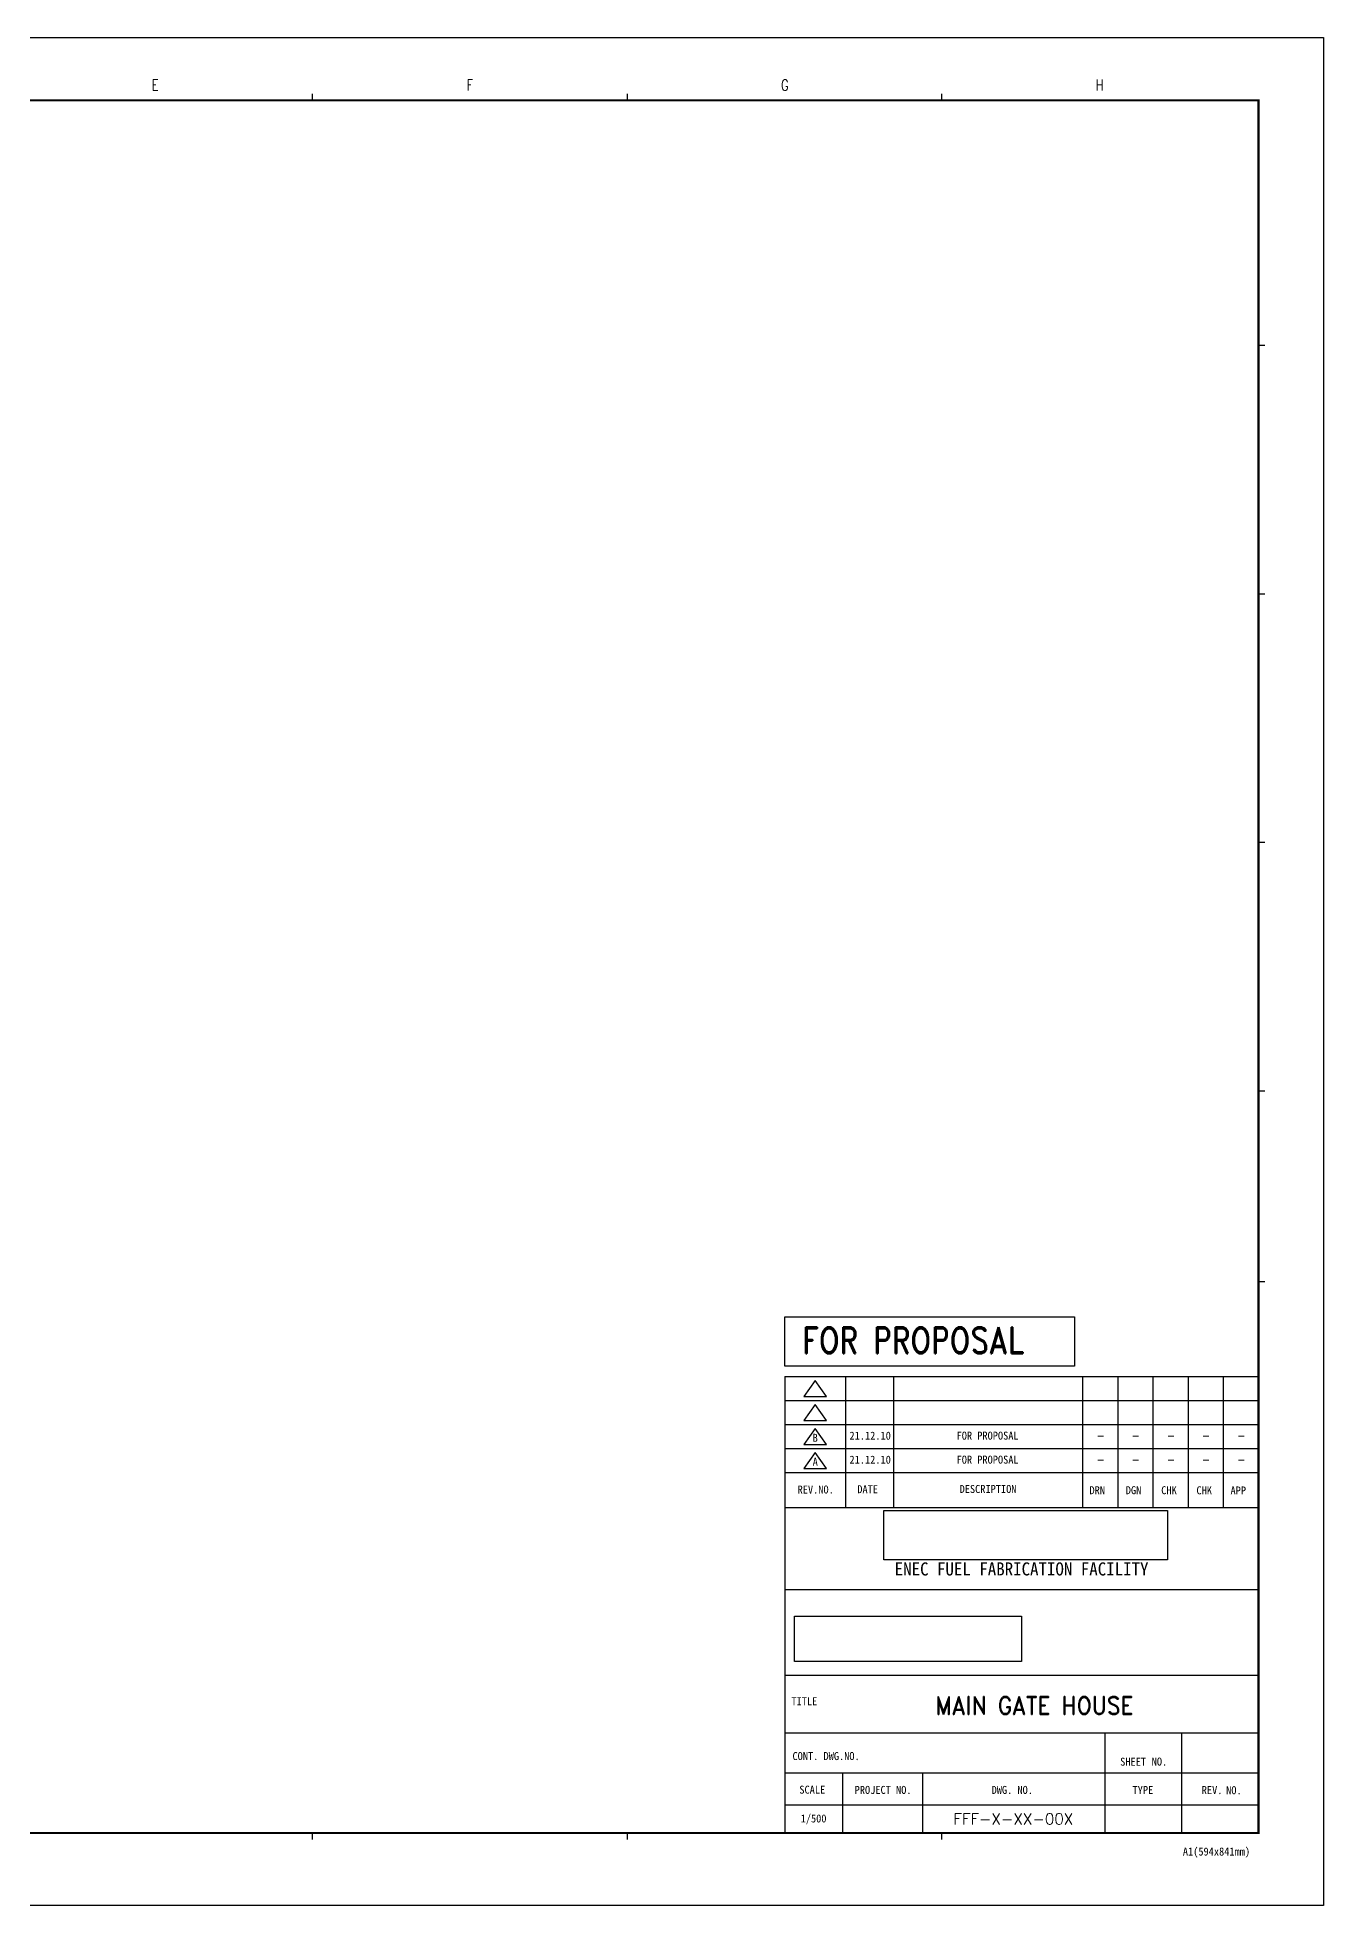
# Model space of a CAD drawing. Header units: millimetres. Extents: x -232466 to 860779, y -177975 to 311634.
# Drawn here: x 273694 to 314593, y 172548 to 231948 of the extents above; entities that cross this region are included whole.
import ezdxf
from ezdxf.enums import TextEntityAlignment as Align

# ---------------------------------------------------------------- set-up
doc = ezdxf.new("R2010")
doc.units = ezdxf.units.MM
doc.header["$XCLIPFRAME"] = 2
doc.layers.add('TEXT', color=7, linetype='Continuous', lineweight=15)
doc.layers.add('TITLEBOX', color=7, linetype='Continuous')
doc.layers.add('TXT', color=2, linetype='Continuous')
doc.styles.add('RD20', font='ROMAND.SHX', dxfattribs={"width": 0.8, "height": 2})
doc.styles.add('RD6', font='ROMAND.shx', dxfattribs={"width": 0.83, "height": 6})
doc.styles.add('ROMAND', font='romand')
doc.styles.add('TBOX', font='romans.shx')
doc.styles.add('돋움체', font='')
doc.styles.get('돋움체').set_extended_font_data('DotumChe')
picture_1 = doc.add_image_def('image1', size_in_pixel=(850, 283))
picture_2 = doc.add_image_def('image2.jpg', size_in_pixel=(500, 87))

msp = doc.modelspace()

# ---------------------------------------------------------------- linework, layer by layer
msp.add_line((312518.8, 175757.5), (312518.8, 174841.7))
at = {"layer": 'TITLEBOX', "color": 4, "linetype": 'Continuous'}
for p, q in [((282442.8, 229948.2), (282442.8, 230148.2)), ((282442.8, 229948.2), (282442.8, 230148.2)), ((292456.5, 229948.2), (292456.5, 230148.2)), ((292456.5, 229948.2), (292456.5, 230148.2)), ((302456.5, 229948.2), (302456.5, 230148.2)), ((302456.5, 229948.2), (302456.5, 230148.2)), ((312718.8, 222148.2), (312518.8, 222148.2)), ((312718.8, 214248.2), (312518.8, 214248.2)), ((312718.8, 206348.2), (312518.8, 206348.2)), ((312718.8, 198448.2), (312518.8, 198448.2)), ((312718.8, 192385.5), (312518.8, 192385.5)), ((282442.8, 174648.1), (282442.8, 174848.1)), ((282442.8, 174648.1), (282442.8, 174848.1)), ((292456.5, 174648.1), (292456.5, 174848.1)), ((292456.5, 174648.1), (292456.5, 174848.1)), ((302456.5, 174648.1), (302456.5, 174848.1))]:
    msp.add_line(p, q, dxfattribs=at)
at = {"layer": 'TITLEBOX', "color": 30, "linetype": 'Continuous'}
for p, q in [((297458.6, 191263.5), (306669.9, 191263.5)), ((297458.6, 189700.7), (297458.6, 191263.5)), ((306669.9, 191263.5), (306669.9, 189700.7)), ((306669.9, 189700.7), (297458.6, 189700.7)), ((302456.5, 174648.1), (302456.5, 174848.1))]:
    msp.add_line(p, q, dxfattribs=at)
at = {"layer": 'TITLEBOX'}
for p, q in [((297458.6, 189374.9), (312518.8, 189374.9)), ((297458.6, 189374.9), (297458.6, 174841.7)), ((297458.6, 189374.9), (312518.8, 189374.9)), ((297458.6, 189374.9), (297458.6, 174841.7)), ((298425.3, 189247.7), (298069.1, 188739)), ((298425.3, 189247.7), (298069.1, 188739)), ((298781.5, 188739), (298425.3, 189247.7)), ((298781.5, 188739), (298425.3, 189247.7)), ((299392, 189374.9), (299392, 185202.9)), ((299392, 189374.9), (299392, 185202.9)), ((300918.4, 189374.9), (300918.4, 185202.9)), ((300918.4, 189374.9), (300918.4, 185202.9)), ((306926.5, 189371.3), (306926.5, 185202.9)), ((306926.5, 189371.3), (306926.5, 185202.9)), ((308045, 189371.3), (308045, 185202.9)), ((308045, 189371.3), (308045, 185202.9)), ((309163.5, 189371.3), (309163.5, 185202.9)), ((309163.5, 189371.3), (309163.5, 185202.9)), ((310281.9, 189371.3), (310281.9, 185202.9)), ((310281.9, 189371.3), (310281.9, 185202.9)), ((311400.4, 189371.3), (311400.4, 185202.9)), ((311400.4, 189371.3), (311400.4, 185202.9)), ((297458.6, 188611.8), (312518.8, 188611.8)), ((297458.6, 188611.8), (312518.8, 188611.8)), ((298069.1, 188739), (298781.5, 188739)), ((298069.1, 188739), (298781.5, 188739)), ((298425.3, 188484.6), (298069.1, 187975.8)), ((298425.3, 188484.6), (298069.1, 187975.8)), ((298781.5, 187975.8), (298425.3, 188484.6)), ((298781.5, 187975.8), (298425.3, 188484.6)), ((297458.6, 187848.6), (312518.8, 187848.6)), ((297458.6, 187848.6), (312518.8, 187848.6)), ((298069.1, 187975.8), (298781.5, 187975.8)), ((298069.1, 187975.8), (298781.5, 187975.8)), ((298425.3, 187721.4), (298069.1, 187212.6)), ((298425.3, 187721.4), (298069.1, 187212.6)), ((298781.5, 187212.6), (298425.3, 187721.4)), ((298781.5, 187212.6), (298425.3, 187721.4)), ((298069.1, 187212.6), (298781.5, 187212.6)), ((298069.1, 187212.6), (298781.5, 187212.6)), ((297458.6, 187085.4), (312518.8, 187085.4)), ((297458.6, 187085.4), (312518.8, 187085.4)), ((298425.3, 186958.2), (298069.1, 186449.4)), ((298425.3, 186958.2), (298069.1, 186449.4)), ((298781.5, 186449.4), (298425.3, 186958.2)), ((298781.5, 186449.4), (298425.3, 186958.2)), ((297458.6, 186322.2), (312518.8, 186322.2)), ((297458.6, 186322.2), (312518.8, 186322.2)), ((298069.1, 186449.4), (298781.5, 186449.4)), ((298069.1, 186449.4), (298781.5, 186449.4)), ((297458.6, 185202.9), (312518.8, 185202.9)), ((297458.6, 185202.9), (312518.8, 185202.9)), ((297458.6, 182603.8), (312518.8, 182603.8)), ((297458.6, 182603.8), (312518.8, 182603.8)), ((297458.6, 179878.7), (312518.8, 179878.7)), ((297458.6, 179878.7), (312518.8, 179878.7)), ((297458.6, 178047), (312518.8, 178047)), ((297458.6, 178047), (312518.8, 178047)), ((307634.4, 178047), (307634.4, 174841.7)), ((307634.4, 178047), (307634.4, 174841.7)), ((310076.6, 178047), (310076.6, 174841.7)), ((310076.6, 178047), (310076.6, 174841.7)), ((297458.6, 176775.1), (312518.8, 176775.1)), ((297458.6, 176775.1), (312518.8, 176775.1)), ((299290.2, 176775.1), (299290.2, 174841.7)), ((299290.2, 176775.1), (299290.2, 174841.7)), ((301834.2, 176775.1), (301834.2, 174841.7)), ((301834.2, 176775.1), (301834.2, 174841.7)), ((297458.6, 175757.5), (312518.8, 175757.5)), ((297458.6, 175757.5), (312518.8, 175757.5))]:
    msp.add_line(p, q, dxfattribs=at)
at = {"layer": 'TITLEBOX', "color": 30}
msp.add_line((312518.8, 174841.7), (312518.8, 174856.8), dxfattribs=at)
at = {"layer": 'TITLEBOX', "color": 7}
msp.add_lwpolyline([(230492.8, 231948.2), (314592.8, 231948.2), (314592.8, 172548.2), (230492.8, 172548.2)], close=True, dxfattribs=at)
at = {"layer": 'TITLEBOX', "color": 4, "const_width": 70}
msp.add_lwpolyline([(232492.8, 229948.2), (312518.8, 229948.2), (312518.8, 174856.8), (232492.8, 174856.8)], close=True, dxfattribs=at)

# ---------------------------------------------------------------- texts
at = {"layer": 'TEXT', "color": 7, "style": '돋움체'}
for s, height, p in [('B', 254.4, (298428.7, 187421.8)), ('21.12.10', 254.4, (300173.9, 187491.2)), ('FOR PROPOSAL', 254.396, (303908.3, 187491.2)), ('A', 254.4, (298428.7, 186658.6)), ('21.12.10', 254.4, (300173.9, 186728)), ('FOR PROPOSAL', 254.396, (303908.3, 186728))]:
    msp.add_text(s, height=height, dxfattribs=at).set_placement(p, align=Align.MIDDLE_CENTER)
msp.add_text('1/500', height=254.4, dxfattribs=at).set_placement((298374.4, 175299.6), align=Align.MIDDLE)
at = {"layer": 'TITLEBOX', "color": 4, "linetype": 'Continuous', "style": 'TBOX', "width": 0.75}
for s, p in [('E', (277329.8, 230254.8)), ('F', (287343.5, 230254.8)), ('G', (297343.5, 230254.8)), ('H', (307343.5, 230254.8))]:
    msp.add_text(s, height=350, dxfattribs=at).set_placement(p)
at = {"layer": 'TITLEBOX', "style": '돋움체'}
for s, height, p in [('DESCRIPTION', 254.396, (303017.5, 185668.4)), ('DESCRIPTION', 254.396, (303017.5, 185668.4)), ('REV.NO.', 254.4, (297866.8, 185651.5)), ('REV.NO.', 254.4, (297866.8, 185651.5)), ('DATE', 254.4, (299765, 185661.6)), ('DATE', 254.4, (299765, 185661.6)), ('DRN', 254.4, (307147.8, 185628.5)), ('DRN', 254.4, (307147.8, 185628.5)), ('DGN', 254.4, (308301.7, 185628.5)), ('DGN', 254.4, (308301.7, 185628.5)), ('CHK', 254.4, (309428.2, 185628.5)), ('CHK', 254.4, (309428.2, 185628.5)), ('CHK', 254.4, (310548.6, 185625.7)), ('CHK', 254.4, (310548.6, 185625.7)), ('APP', 254.4, (311632.3, 185620.4)), ('APP', 254.4, (311632.3, 185620.4)), ('TITLE', 254.4, (297669.7, 178921.5)), ('TITLE', 254.4, (297669.7, 178921.5)), ('CONT. DWG.NO.', 254.396, (297704.3, 177176.9)), ('CONT. DWG.NO.', 254.396, (297704.3, 177176.9)), ('SHEET', 254.4, (308123.2, 176997.3)), ('SHEET', 254.4, (308123.2, 176997.3)), ('NO.', 254.4, (309125.7, 177001.2)), ('NO.', 254.4, (309125.7, 177001.2)), ('SCALE', 254.4, (297921.7, 176107.8)), ('SCALE', 254.4, (297921.7, 176107.8)), ('PROJECT NO.', 254.396, (299680.9, 176100.3)), ('PROJECT NO.', 254.396, (299680.9, 176100.3)), ('DWG. NO.', 254.4, (304034.7, 176100.3)), ('DWG. NO.', 254.4, (304034.7, 176100.3)), ('TYPE', 254.4, (308516.3, 176097.7)), ('TYPE', 254.4, (308516.3, 176097.7)), ('REV.', 254.4, (310717.8, 176095)), ('REV.', 254.4, (310717.8, 176095)), ('NO.', 254.4, (311494.2, 176090.3)), ('NO.', 254.4, (311494.2, 176090.3))]:
    msp.add_text(s, height=height, dxfattribs=at).set_placement(p)
at = {"layer": 'TITLEBOX', "color": 3, "style": '돋움체'}
msp.add_text('ENEC FUEL FABRICATION FACILITY', height=416.189, dxfattribs=at).set_placement((304988.7, 183253.5), align=Align.MIDDLE)
at = {"layer": 'TITLEBOX', "color": 0, "style": '돋움체'}
msp.add_text('A1(594x841mm)', height=254.396, dxfattribs=at).set_placement((310116.5, 174141.3))
at = {"layer": 'TXT', "color": 30, "linetype": 'Continuous', "style": 'RD6', "width": 0.83}
msp.add_text('FOR PROPOSAL', height=835.501, dxfattribs=at).set_placement((298009.2, 190103.8))
at = {"layer": 'TXT', "color": 7, "style": 'RD20', "width": 0.83}
for p in [(307501.7, 187351.8), (308620.2, 187351.8), (309738.7, 187351.8), (310857.1, 187351.8), (311975.6, 187351.8), (307501.7, 186588.6), (308620.2, 186588.6), (309738.7, 186588.6), (310857.1, 186588.6), (311975.6, 186588.6)]:
    msp.add_text('-', height=282.8, dxfattribs=at).set_placement(p, align=Align.CENTER)
at = {"layer": 'TXT', "color": 7, "style": 'ROMAND', "width": 0.9}
msp.add_text('MAIN GATE HOUSE', height=565.517, dxfattribs=at).set_placement((305398.3, 178910.3), align=Align.MIDDLE)
at = {"layer": 'TXT', "color": 7, "style": 'RD20'}
msp.add_text('FFF-X-XX-00X', height=353.448, dxfattribs=at).set_placement((304727.5, 175129.1), align=Align.CENTER)

# ---------------------------------------------------------------- pictures from other files: only their frames are drawn
image = msp.add_image(picture_2, insert=(300607, 183547.7), size_in_units=(9015.9, 1568.8))
image.dxf.flags = 7
image = msp.add_image(picture_1, insert=(297633.7, 179688), size_in_units=(7427.9, 2473.1))
image.set_boundary_path([(15.17, 45.797), (840.684, 210.9)])

doc.saveas('drawing.dxf')
